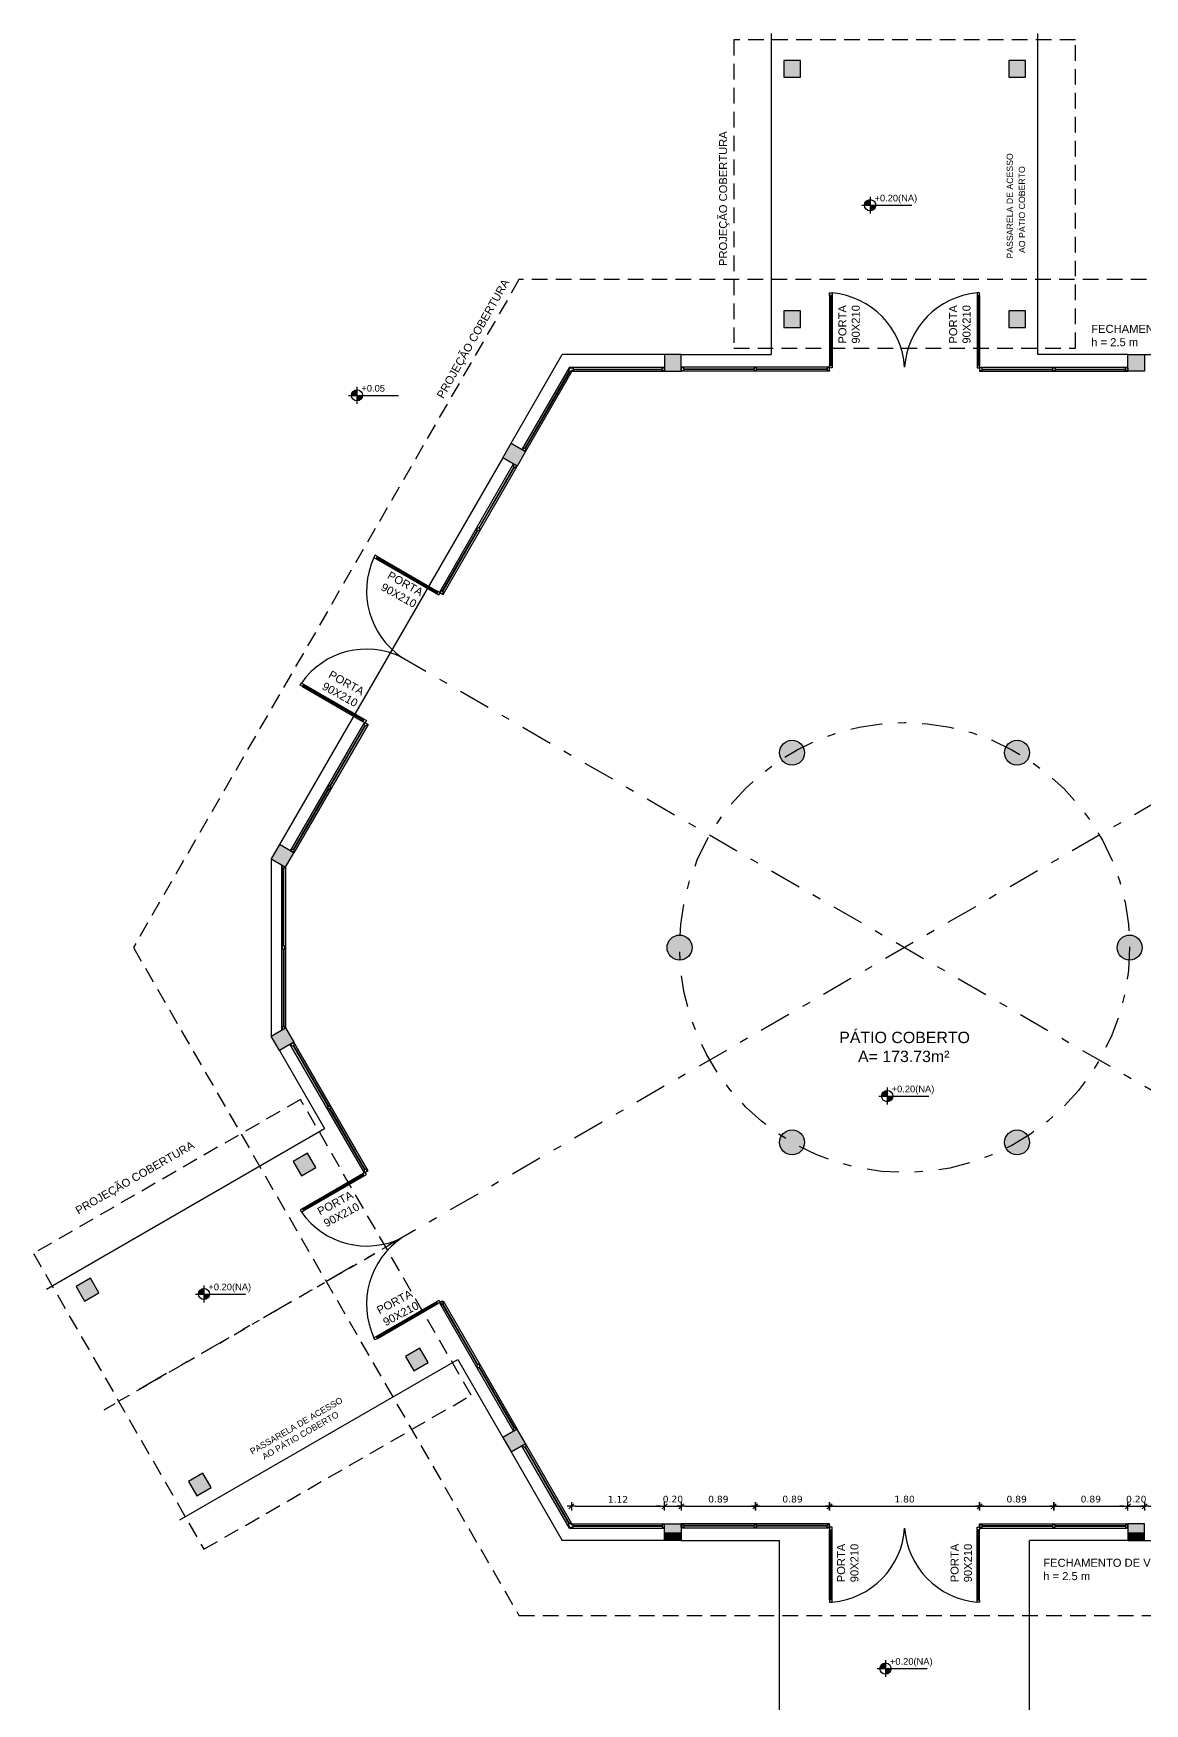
# Model space of a CAD drawing. Extents: x 299 to 462, y 54 to 131.
# Drawn here: x 329.78 to 343.11, y 70.59 to 90.63 of the extents above; entities that cross this region are included whole.
import ezdxf

# ---------------------------------------------------------------- set-up
doc = ezdxf.new("R2010")
doc.units = 0
doc.header["$LTSCALE"] = 0.005
doc.header["$PDMODE"] = 3
for name, pattern in [('DASHDOT', [25.4, 12.7, -6.35, 0, -6.35]), ('DASHDOTX2', [2, 1, -0.5, 0, -0.5]), ('HIDDEN', [9.525, 6.35, -3.175]), ('TRACEJADO_G', [0.375, 0.25, -0.125])]:
    doc.linetypes.add(name, pattern=pattern)
doc.layers.get('0').update_dxf_attribs({"linetype": 'CONTINUOUS'})
doc.layers.get('Defpoints').update_dxf_attribs({"linetype": 'CONTINUOUS'})
for name, color, linetype in [('A-CHAMADAS', 1, 'CONTINUOUS'), ('A-COTAS', 1, 'CONTINUOUS'), ('A-HACHURAPARED', 254, 'CONTINUOUS'), ('A-JANEL', 3, 'CONTINUOUS'), ('A-PARED', 5, 'CONTINUOUS'), ('A-PILAR_EIXO', 5, 'DASHDOT'), ('A-PISOS-CTEL', 2, 'TRACEJADO_G'), ('A-PISOS-NIVEL', 1, 'CONTINUOUS'), ('A-PROJCOBERTURA', 7, 'HIDDEN'), ('AR-TXT', 1, 'CONTINUOUS'), ('ARQ-CTA-1_050', 1, 'CONTINUOUS'), ('ARQ-CTA-1_075', 1, 'CONTINUOUS'), ('ARQ-ESQ-CORTE', 3, 'CONTINUOUS'), ('ARQ-ESQ-VISTA1', 2, 'CONTINUOUS'), ('ARQ-SMB-1_050', 1, 'CONTINUOUS'), ('ARQ-TXT-1_050', 2, 'CONTINUOUS'), ('ARQ-TXT-1_075', 2, 'CONTINUOUS')]:
    doc.layers.add(name, color=color, linetype=linetype)
doc.styles.add('ESC-50-A20', font='arial.ttf', dxfattribs={"height": 0.1})
doc.styles.add('FNDE Texto Cota 0050', font='verdana.ttf', dxfattribs={"height": 0.08})
doc.dimstyles.new('FNDE 1-0050', dxfattribs={"dimscale": 5, "dimtxt": 0.08, "dimasz": 0.01, "dimexe": 0.15, "dimexo": 0.15, "dimgap": 0.01, "dimtad": 1, "dimzin": 1, "dimdsep": 46, "dimtxsty": 'FNDE Texto Cota 0050', "dimblk": 'tic', "dimcen": 0.015, "dimdle": 0.15, "dimse1": 1, "dimse2": 1, "dimclrd": 251, "dimclre": 251, "dimclrt": 256, "dimaunit": 1, "dimadec": 3, "dimazin": 0, "dimtfac": 1, "dimtix": 1, "dimtmove": 2, "dimatfit": 3, "dimfxl": 0.15, "dimtvp": 1, "dimtolj": 1, "dimtzin": 0, "dimarcsym": 0})

# ---------------------------------------------------------------- blocks, each defined once
blk = doc.blocks.new('tic')
at = {"color": 251}
for p, q in [((-1, 0), (1, 0)), ((0, -1), (0, 1))]:
    blk.add_line(p, q, dxfattribs=at)
blk.add_line((-0.6, -0.6), (0.6, 0.6))
blk = doc.blocks.new('*D14')
at = {"layer": 'ARQ-CTA-1_050', "color": 251, "lineweight": -2, "transparency": 16777216}
blk.add_line((336.282, 72.954), (337.3, 72.954), dxfattribs=at)
at = {"layer": 'Defpoints', "color": 0, "transparency": 16777216}
for p in [(337.35, 72.954), (336.232, 72.814), (337.35, 72.814)]:
    blk.add_point(p, dxfattribs=at)
at = {"layer": 'ARQ-CTA-1_050', "color": 251, "lineweight": -2, "transparency": 16777216, "xscale": 0.05, "yscale": 0.05, "zscale": 0.05, "rotation": 180}
blk.add_blockref('tic', (336.232, 72.954), dxfattribs=at)
at = {"layer": 'ARQ-CTA-1_050', "color": 251, "lineweight": -2, "transparency": 16777216, "xscale": 0.05, "yscale": 0.05, "zscale": 0.05}
blk.add_blockref('tic', (337.35, 72.954), dxfattribs=at)
at = {"layer": 'ARQ-CTA-1_050', "transparency": 16777216, "insert": (336.791, 73.036), "char_height": 0.08, "attachment_point": 5, "style": 'FNDE Texto Cota 0050'}
blk.add_mtext('\\A1;1.12', dxfattribs=at)
blk = doc.blocks.new('*D15')
at = {"layer": 'ARQ-CTA-1_050', "color": 251, "lineweight": -2, "transparency": 16777216}
for p, q in [((337.3, 72.954), (337.25, 72.954)), ((337.35, 72.954), (337.55, 72.954)), ((337.6, 72.954), (337.65, 72.954))]:
    blk.add_line(p, q, dxfattribs=at)
at = {"layer": 'Defpoints', "color": 0, "transparency": 16777216}
for p in [(337.55, 72.954), (337.35, 72.814), (337.55, 72.814)]:
    blk.add_point(p, dxfattribs=at)
at = {"layer": 'ARQ-CTA-1_050', "color": 251, "lineweight": -2, "transparency": 16777216, "xscale": 0.05, "yscale": 0.05, "zscale": 0.05}
blk.add_blockref('tic', (337.35, 72.954), dxfattribs=at)
at = {"layer": 'ARQ-CTA-1_050', "color": 251, "lineweight": -2, "transparency": 16777216, "xscale": 0.05, "yscale": 0.05, "zscale": 0.05, "rotation": 180}
blk.add_blockref('tic', (337.55, 72.954), dxfattribs=at)
at = {"layer": 'ARQ-CTA-1_050', "transparency": 16777216, "insert": (337.45, 73.038), "char_height": 0.08, "attachment_point": 5, "style": 'FNDE Texto Cota 0050'}
blk.add_mtext('\\A1;0.20', dxfattribs=at)
blk = doc.blocks.new('*D16')
at = {"layer": 'ARQ-CTA-1_050', "color": 251, "lineweight": -2, "transparency": 16777216}
blk.add_line((337.6, 72.954), (338.39, 72.954), dxfattribs=at)
at = {"layer": 'Defpoints', "color": 0, "transparency": 16777216}
for p in [(338.44, 72.954), (337.55, 72.814), (338.44, 72.814)]:
    blk.add_point(p, dxfattribs=at)
at = {"layer": 'ARQ-CTA-1_050', "color": 251, "lineweight": -2, "transparency": 16777216, "xscale": 0.05, "yscale": 0.05, "zscale": 0.05, "rotation": 180}
blk.add_blockref('tic', (337.55, 72.954), dxfattribs=at)
at = {"layer": 'ARQ-CTA-1_050', "color": 251, "lineweight": -2, "transparency": 16777216, "xscale": 0.05, "yscale": 0.05, "zscale": 0.05}
blk.add_blockref('tic', (338.44, 72.954), dxfattribs=at)
at = {"layer": 'ARQ-CTA-1_050', "transparency": 16777216, "insert": (337.995, 73.038), "char_height": 0.08, "attachment_point": 5, "style": 'FNDE Texto Cota 0050'}
blk.add_mtext('\\A1;0.89', dxfattribs=at)
blk = doc.blocks.new('*D17')
at = {"layer": 'ARQ-CTA-1_050', "color": 251, "lineweight": -2, "transparency": 16777216}
blk.add_line((338.49, 72.954), (339.28, 72.954), dxfattribs=at)
at = {"layer": 'Defpoints', "color": 0, "transparency": 16777216}
for p in [(339.33, 72.954), (338.44, 72.814), (339.33, 72.814)]:
    blk.add_point(p, dxfattribs=at)
at = {"layer": 'ARQ-CTA-1_050', "color": 251, "lineweight": -2, "transparency": 16777216, "xscale": 0.05, "yscale": 0.05, "zscale": 0.05, "rotation": 180}
blk.add_blockref('tic', (338.44, 72.954), dxfattribs=at)
at = {"layer": 'ARQ-CTA-1_050', "color": 251, "lineweight": -2, "transparency": 16777216, "xscale": 0.05, "yscale": 0.05, "zscale": 0.05}
blk.add_blockref('tic', (339.33, 72.954), dxfattribs=at)
at = {"layer": 'ARQ-CTA-1_050', "transparency": 16777216, "insert": (338.885, 73.038), "char_height": 0.08, "attachment_point": 5, "style": 'FNDE Texto Cota 0050'}
blk.add_mtext('\\A1;0.89', dxfattribs=at)
blk = doc.blocks.new('*D18')
at = {"layer": 'ARQ-CTA-1_050', "color": 251, "lineweight": -2, "transparency": 16777216}
blk.add_line((339.38, 72.954), (341.08, 72.954), dxfattribs=at)
at = {"layer": 'Defpoints', "color": 0, "transparency": 16777216}
for p in [(341.13, 72.954), (339.33, 72.814), (341.13, 72.819)]:
    blk.add_point(p, dxfattribs=at)
at = {"layer": 'ARQ-CTA-1_050', "color": 251, "lineweight": -2, "transparency": 16777216, "xscale": 0.05, "yscale": 0.05, "zscale": 0.05, "rotation": 180}
blk.add_blockref('tic', (339.33, 72.954), dxfattribs=at)
at = {"layer": 'ARQ-CTA-1_050', "color": 251, "lineweight": -2, "transparency": 16777216, "xscale": 0.05, "yscale": 0.05, "zscale": 0.05}
blk.add_blockref('tic', (341.13, 72.954), dxfattribs=at)
at = {"layer": 'ARQ-CTA-1_050', "transparency": 16777216, "insert": (340.23, 73.038), "char_height": 0.08, "attachment_point": 5, "style": 'FNDE Texto Cota 0050'}
blk.add_mtext('\\A1;1.80', dxfattribs=at)
blk = doc.blocks.new('*D19')
at = {"layer": 'ARQ-CTA-1_050', "color": 251, "lineweight": -2, "transparency": 16777216}
blk.add_line((341.18, 72.954), (341.97, 72.954), dxfattribs=at)
at = {"layer": 'Defpoints', "color": 0, "transparency": 16777216}
for p in [(342.02, 72.954), (341.13, 72.814), (342.02, 72.814)]:
    blk.add_point(p, dxfattribs=at)
at = {"layer": 'ARQ-CTA-1_050', "color": 251, "lineweight": -2, "transparency": 16777216, "xscale": 0.05, "yscale": 0.05, "zscale": 0.05, "rotation": 180}
blk.add_blockref('tic', (341.13, 72.954), dxfattribs=at)
at = {"layer": 'ARQ-CTA-1_050', "color": 251, "lineweight": -2, "transparency": 16777216, "xscale": 0.05, "yscale": 0.05, "zscale": 0.05}
blk.add_blockref('tic', (342.02, 72.954), dxfattribs=at)
at = {"layer": 'ARQ-CTA-1_050', "transparency": 16777216, "insert": (341.575, 73.038), "char_height": 0.08, "attachment_point": 5, "style": 'FNDE Texto Cota 0050'}
blk.add_mtext('\\A1;0.89', dxfattribs=at)
blk = doc.blocks.new('*D20')
at = {"layer": 'ARQ-CTA-1_050', "color": 251, "lineweight": -2, "transparency": 16777216}
blk.add_line((342.07, 72.954), (342.86, 72.954), dxfattribs=at)
at = {"layer": 'Defpoints', "color": 0, "transparency": 16777216}
for p in [(342.91, 72.954), (342.02, 72.814), (342.91, 72.824)]:
    blk.add_point(p, dxfattribs=at)
at = {"layer": 'ARQ-CTA-1_050', "color": 251, "lineweight": -2, "transparency": 16777216, "xscale": 0.05, "yscale": 0.05, "zscale": 0.05, "rotation": 180}
blk.add_blockref('tic', (342.02, 72.954), dxfattribs=at)
at = {"layer": 'ARQ-CTA-1_050', "color": 251, "lineweight": -2, "transparency": 16777216, "xscale": 0.05, "yscale": 0.05, "zscale": 0.05}
blk.add_blockref('tic', (342.91, 72.954), dxfattribs=at)
at = {"layer": 'ARQ-CTA-1_050', "transparency": 16777216, "insert": (342.465, 73.038), "char_height": 0.08, "attachment_point": 5, "style": 'FNDE Texto Cota 0050'}
blk.add_mtext('\\A1;0.89', dxfattribs=at)
blk = doc.blocks.new('*D21')
at = {"layer": 'ARQ-CTA-1_050', "color": 251, "lineweight": -2, "transparency": 16777216}
for p, q in [((342.86, 72.954), (342.81, 72.954)), ((342.91, 72.954), (343.11, 72.954)), ((343.16, 72.954), (343.21, 72.954))]:
    blk.add_line(p, q, dxfattribs=at)
at = {"layer": 'Defpoints', "color": 0, "transparency": 16777216}
for p in [(343.11, 72.954), (342.91, 72.824), (343.11, 72.824)]:
    blk.add_point(p, dxfattribs=at)
at = {"layer": 'ARQ-CTA-1_050', "color": 251, "lineweight": -2, "transparency": 16777216, "xscale": 0.05, "yscale": 0.05, "zscale": 0.05}
blk.add_blockref('tic', (342.91, 72.954), dxfattribs=at)
at = {"layer": 'ARQ-CTA-1_050', "color": 251, "lineweight": -2, "transparency": 16777216, "xscale": 0.05, "yscale": 0.05, "zscale": 0.05, "rotation": 180}
blk.add_blockref('tic', (343.11, 72.954), dxfattribs=at)
at = {"layer": 'ARQ-CTA-1_050', "transparency": 16777216, "insert": (343.01, 73.038), "char_height": 0.08, "attachment_point": 5, "style": 'FNDE Texto Cota 0050'}
blk.add_mtext('\\A1;0.20', dxfattribs=at)
blk = doc.blocks.new('*D22')
at = {"layer": 'ARQ-CTA-1_050', "color": 251, "lineweight": -2, "transparency": 16777216}
blk.add_line((343.16, 72.954), (344.178, 72.954), dxfattribs=at)
at = {"layer": 'Defpoints', "color": 0, "transparency": 16777216}
for p in [(344.228, 72.954), (343.11, 72.824), (344.228, 72.814)]:
    blk.add_point(p, dxfattribs=at)
at = {"layer": 'ARQ-CTA-1_050', "color": 251, "lineweight": -2, "transparency": 16777216, "xscale": 0.05, "yscale": 0.05, "zscale": 0.05, "rotation": 180}
blk.add_blockref('tic', (343.11, 72.954), dxfattribs=at)
at = {"layer": 'ARQ-CTA-1_050', "color": 251, "lineweight": -2, "transparency": 16777216, "xscale": 0.05, "yscale": 0.05, "zscale": 0.05}
blk.add_blockref('tic', (344.228, 72.954), dxfattribs=at)
at = {"layer": 'ARQ-CTA-1_050', "transparency": 16777216, "insert": (343.669, 73.036), "char_height": 0.08, "attachment_point": 5, "style": 'FNDE Texto Cota 0050'}
blk.add_mtext('\\A1;1.12', dxfattribs=at)
blk = doc.blocks.new('FNDE-Nível Planta-1_050')
at = {"linetype": 'Continuous', "ltscale": 0.5}
h = blk.add_hatch(color=251, dxfattribs=at)
h.paths.add_polyline_path([(135.698, 5.827), (135.698, 5.894, 0.414214), (135.631, 5.827)])
h.paths.add_polyline_path([(135.698, 5.827), (135.698, 5.76, 0.414214), (135.766, 5.827)])
at = {"color": 251}
for p, q in [((135.598, 5.827), (135.766, 5.827)), ((135.698, 5.928), (135.698, 5.726)), ((135.766, 5.827), (136.198, 5.827))]:
    blk.add_line(p, q, dxfattribs=at)
blk.add_circle((135.698, 5.827), 0.0672, dxfattribs=at)

msp = doc.modelspace()

# ---------------------------------------------------------------- hatches: boundary and pattern name
at = {"layer": 'A-COTAS'}
h = msp.add_hatch(color=256, dxfattribs=at)
h.set_gradient(color1=(173, 173, 173), color2=(173, 173, 173))
h.paths.add_polyline_path([(338.78, 90.101), (338.98, 90.101), (338.98, 90.301), (338.78, 90.301)])
h.paths.add_polyline_path([(341.48, 90.101), (341.68, 90.101), (341.68, 90.301), (341.48, 90.301)])
h.paths.add_polyline_path([(341.48, 87.097), (341.68, 87.097), (341.68, 87.297), (341.48, 87.297)])
h.paths.add_polyline_path([(338.78, 87.097), (338.98, 87.097), (338.98, 87.297), (338.78, 87.297)])
h = msp.add_hatch(color=256, dxfattribs=at)
h.set_gradient(color1=(173, 173, 173), color2=(173, 173, 173))
h.paths.add_polyline_path([(347.695, 78.557), (347.58, 78.557), (347.559, 78.52), (347.695, 78.441)])
h.paths.add_polyline_path([(347.811, 78.557), (347.695, 78.557), (347.695, 78.441), (347.732, 78.42)])
h.paths.add_polyline_path([(347.695, 78.672), (347.695, 78.557), (347.811, 78.557), (347.832, 78.593)])
h.paths.add_polyline_path([(347.695, 78.672), (347.659, 78.693), (347.58, 78.557), (347.695, 78.557)])
h.paths.add_polyline_path([(347.811, 80.757), (347.695, 80.757), (347.695, 80.641), (347.832, 80.72)])
h.paths.add_polyline_path([(347.732, 80.893), (347.695, 80.872), (347.695, 80.757), (347.811, 80.757)])
h.paths.add_polyline_path([(347.695, 80.872), (347.559, 80.793), (347.58, 80.757), (347.695, 80.757)])
h.paths.add_polyline_path([(347.695, 80.757), (347.58, 80.757), (347.659, 80.62), (347.695, 80.641)])
h.paths.add_polyline_path([(345.052, 85.535), (345.031, 85.572), (344.915, 85.572), (344.915, 85.456)])
h.paths.add_polyline_path([(344.952, 85.708), (344.915, 85.687), (344.915, 85.572), (345.031, 85.572)])
h.paths.add_polyline_path([(344.915, 85.687), (344.779, 85.608), (344.8, 85.572), (344.915, 85.572)])
h.paths.add_polyline_path([(344.915, 85.572), (344.8, 85.572), (344.879, 85.435), (344.915, 85.456)])
h.paths.add_polyline_path([(343.11, 86.672), (343.01, 86.672), (343.01, 86.572), (343.11, 86.572)])
h.paths.add_polyline_path([(343.01, 86.672), (342.91, 86.672), (342.91, 86.572), (343.01, 86.572)])
h.paths.add_polyline_path([(343.01, 86.772), (342.91, 86.772), (342.91, 86.672), (343.01, 86.672)])
h.paths.add_polyline_path([(343.11, 86.772), (343.01, 86.772), (343.01, 86.672), (343.11, 86.672)])
h.paths.add_polyline_path([(337.55, 86.672), (337.45, 86.672), (337.45, 86.572), (337.55, 86.572)])
h.paths.add_polyline_path([(337.55, 86.772), (337.45, 86.772), (337.45, 86.672), (337.55, 86.672)])
h.paths.add_polyline_path([(337.45, 86.772), (337.35, 86.772), (337.35, 86.672), (337.45, 86.672)])
h.paths.add_polyline_path([(337.45, 86.672), (337.35, 86.672), (337.35, 86.572), (337.45, 86.572)])
h.paths.add_polyline_path([(335.661, 85.572), (335.545, 85.572), (335.545, 85.456), (335.582, 85.435)])
h.paths.add_polyline_path([(335.545, 85.687), (335.545, 85.572), (335.661, 85.572), (335.682, 85.608)])
h.paths.add_polyline_path([(335.545, 85.687), (335.509, 85.708), (335.43, 85.572), (335.545, 85.572)])
h.paths.add_polyline_path([(335.545, 85.572), (335.43, 85.572), (335.409, 85.535), (335.545, 85.456)])
h.paths.add_polyline_path([(332.881, 80.757), (332.765, 80.757), (332.765, 80.641), (332.802, 80.62)])
h.paths.add_polyline_path([(332.902, 80.793), (332.765, 80.872), (332.765, 80.757), (332.881, 80.757)])
h.paths.add_polyline_path([(332.765, 80.872), (332.729, 80.893), (332.65, 80.757), (332.765, 80.757)])
h.paths.add_polyline_path([(332.765, 80.757), (332.65, 80.757), (332.629, 80.72), (332.765, 80.641)])
h.paths.add_polyline_path([(332.881, 78.557), (332.765, 78.557), (332.765, 78.441), (332.902, 78.52)])
h.paths.add_polyline_path([(332.802, 78.693), (332.765, 78.672), (332.765, 78.557), (332.881, 78.557)])
h.paths.add_polyline_path([(332.765, 78.672), (332.629, 78.593), (332.65, 78.557), (332.765, 78.557)])
h.paths.add_polyline_path([(332.765, 78.557), (332.65, 78.557), (332.729, 78.42), (332.765, 78.441)])
h = msp.add_hatch(color=256, dxfattribs=at)
h.set_gradient(color1=(173, 173, 173), color2=(173, 173, 173))
h.paths.add_polyline_path([(337.68, 79.657, 0.4061), (337.534, 79.807, 0.013892), (337.53, 79.657, 0.013892), (337.534, 79.507, 0.4061)])
h.paths.add_polyline_path([(337.53, 79.657, -0.013892), (337.534, 79.807, 0.148317), (337.45, 79.784), (337.45, 79.53, 0.148317), (337.534, 79.507, -0.013892)])
h.paths.add_polyline_path([(337.45, 79.784, 0.257901), (337.38, 79.657, 0.257901), (337.45, 79.53)])
h.paths.add_polyline_path([(339.03, 81.995, 0.124593), (339.012, 82.066, 0.027789), (338.752, 81.917, 0.756351)])
h.paths.add_polyline_path([(338.73, 81.995, 0.138725), (338.752, 81.917, -0.027789), (339.012, 82.066, 0.778421)])
h.paths.add_polyline_path([(341.448, 82.066, 0.124593), (341.43, 81.995, 0.756351), (341.708, 81.917, 0.027789)])
h.paths.add_polyline_path([(341.448, 82.066, -0.027789), (341.708, 81.917, 0.138725), (341.73, 81.995, 0.778421)])
h.paths.add_polyline_path([(342.93, 79.657, 0.013892), (342.926, 79.807, 0.4061), (342.78, 79.657, 0.4061), (342.926, 79.507, 0.013892)])
h.paths.add_polyline_path([(343.01, 79.784), (343.01, 79.53, 0.257901), (343.08, 79.657, 0.257901)])
h.paths.add_polyline_path([(343.01, 79.784, 0.148317), (342.926, 79.807, -0.013892), (342.93, 79.657, -0.013892), (342.926, 79.507, 0.148317), (343.01, 79.53)])
h = msp.add_hatch(color=256, dxfattribs=at)
h.set_gradient(color1=(173, 173, 173), color2=(173, 173, 173))
h.paths.add_polyline_path([(338.752, 77.397, 0.027789), (339.012, 77.247, 0.124593), (339.03, 77.319, 0.756351)])
h.paths.add_polyline_path([(338.752, 77.397, 0.138725), (338.73, 77.319, 0.778421), (339.012, 77.247, -0.027789)])
h = msp.add_hatch(color=256, dxfattribs=at)
h.set_gradient(color1=(173, 173, 173), color2=(173, 173, 173))
h.paths.add_polyline_path([(341.708, 77.397, 0.756351), (341.43, 77.319, 0.124593), (341.448, 77.247, 0.027789)])
h.paths.add_polyline_path([(341.73, 77.319, 0.138725), (341.708, 77.397, -0.027789), (341.448, 77.247, 0.778421)])
h = msp.add_hatch(color=256, dxfattribs=at)
h.set_gradient(color1=(173, 173, 173), color2=(173, 173, 173))
h.paths.add_polyline_path([(332.992, 76.916), (333.165, 77.016), (333.065, 77.19), (332.892, 77.09)])
h.paths.add_polyline_path([(330.389, 75.416), (330.562, 75.516), (330.462, 75.69), (330.289, 75.59)])
h.paths.add_polyline_path([(331.737, 73.077), (331.911, 73.177), (331.811, 73.35), (331.637, 73.25)])
h.paths.add_polyline_path([(334.34, 74.577), (334.513, 74.677), (334.413, 74.85), (334.24, 74.75)])
h = msp.add_hatch(color=256, dxfattribs=at)
h.set_gradient(color1=(173, 173, 173), color2=(173, 173, 173))
h.paths.add_polyline_path([(335.582, 73.879), (335.495, 73.829), (335.595, 73.655), (335.682, 73.705)])
h.paths.add_polyline_path([(335.495, 73.829), (335.409, 73.779), (335.509, 73.605), (335.595, 73.655)])
h.paths.add_polyline_path([(337.55, 72.742), (337.35, 72.742), (337.35, 72.642), (337.55, 72.642)])
h = msp.add_hatch(color=256, dxfattribs=at)
h.set_gradient(color1=(173, 173, 173), color2=(173, 173, 173))
h.paths.add_polyline_path([(344.965, 73.829), (344.879, 73.879), (344.779, 73.705), (344.865, 73.655)])
h.paths.add_polyline_path([(345.052, 73.779), (344.965, 73.829), (344.865, 73.655), (344.952, 73.605)])
h.paths.add_polyline_path([(343.11, 72.742), (342.91, 72.742), (342.91, 72.642), (343.11, 72.642)])
h = msp.add_hatch(color=256, dxfattribs=at)
h.set_gradient(color1=(173, 173, 173), color2=(173, 173, 173))
h.paths.add_polyline_path([(337.55, 72.642), (337.35, 72.642), (337.35, 72.542), (337.55, 72.542)])
h = msp.add_hatch(color=256, dxfattribs=at)
h.set_gradient(color1=(173, 173, 173), color2=(173, 173, 173))
h.paths.add_polyline_path([(343.11, 72.642), (342.91, 72.642), (342.91, 72.542), (343.11, 72.542)])
at = {"layer": 'A-HACHURAPARED'}
h = msp.add_hatch(color=253, dxfattribs=at)
h.dxf.hatch_style = 1
h.paths.add_polyline_path([(338.752, 77.397, 0.138725), (338.73, 77.319, 0.778421), (339.012, 77.247, -0.027789)])
h.paths.add_polyline_path([(338.752, 77.397, 0.027789), (339.012, 77.247, 0.124593), (339.03, 77.319, 0.756351)])

# ---------------------------------------------------------------- linework, layer by layer
at = {"layer": 'A-CHAMADAS', "linetype": 'DASHDOTX2', "ltscale": 30}
msp.add_line((330.626, 74.112), (334.144, 76.143), dxfattribs=at)
at = {"layer": 'A-JANEL', "color": 71}
msp.add_arc((331.762, 78.315), 0.01, 180, 210, dxfattribs=at)
at = {"layer": 'A-PARED'}
for points in [[(338.78, 90.101), (338.98, 90.101), (338.98, 90.301), (338.78, 90.301)], [(341.48, 90.101), (341.68, 90.101), (341.68, 90.301), (341.48, 90.301)], [(338.78, 87.097), (338.98, 87.097), (338.98, 87.297), (338.78, 87.297)], [(341.48, 87.097), (341.68, 87.097), (341.68, 87.297), (341.48, 87.297)], [(337.35, 86.572), (337.55, 86.572), (337.55, 86.772), (337.35, 86.772)], [(343.11, 86.572), (342.91, 86.572), (342.91, 86.772), (343.11, 86.772)], [(335.682, 85.608), (335.582, 85.435), (335.409, 85.535), (335.509, 85.708)], [(332.802, 80.62), (332.902, 80.793), (332.729, 80.893), (332.629, 80.72)], [(332.802, 80.62), (332.902, 80.793), (332.729, 80.893), (332.629, 80.72)], [(332.802, 78.693), (332.902, 78.52), (332.729, 78.42), (332.629, 78.593)], [(332.802, 78.693), (332.902, 78.52), (332.729, 78.42), (332.629, 78.593)], [(332.992, 76.916), (333.165, 77.016), (333.065, 77.19), (332.892, 77.09)], [(330.389, 75.416), (330.562, 75.516), (330.462, 75.69), (330.289, 75.59)], [(334.34, 74.577), (334.513, 74.677), (334.413, 74.85), (334.24, 74.75)], [(335.682, 73.705), (335.582, 73.879), (335.409, 73.779), (335.509, 73.605)], [(335.682, 73.705), (335.582, 73.879), (335.409, 73.779), (335.509, 73.605)], [(331.737, 73.077), (331.911, 73.177), (331.811, 73.35), (331.637, 73.25)], [(337.35, 72.742), (337.55, 72.742), (337.55, 72.542), (337.35, 72.542)], [(337.35, 72.742), (337.55, 72.742), (337.55, 72.542), (337.35, 72.542)], [(343.11, 72.742), (342.91, 72.742), (342.91, 72.542), (343.11, 72.542)], [(343.11, 72.742), (342.91, 72.742), (342.91, 72.542), (343.11, 72.542)]]:
    msp.add_lwpolyline(points, close=True, dxfattribs=at)
for centre in [(338.88, 81.995), (338.88, 81.995), (341.58, 81.995), (341.58, 81.995), (337.53, 79.657), (337.53, 79.657), (342.93, 79.657), (342.93, 79.657), (338.88, 77.319), (338.88, 77.319), (341.58, 77.319), (341.58, 77.319)]:
    msp.add_circle(centre, 0.15, dxfattribs=at)
at = {"layer": 'A-PILAR_EIXO', "color": 1, "ltscale": 6}
for p, q in [((346.305, 83.164), (330.626, 74.112)), ((334.155, 83.164), (350.107, 73.954))]:
    msp.add_line(p, q, dxfattribs=at)
msp.add_circle((340.23, 79.657), 2.7, dxfattribs=at)
at = {"layer": 'A-PISOS-CTEL', "color": 1, "linetype": 'TRACEJADO_G', "ltscale": 150}
for points in [[(338.18, 86.849), (342.28, 86.849), (342.28, 90.549), (338.18, 90.549)], [(344.858, 87.672), (335.603, 87.672), (330.976, 79.657), (335.603, 71.642), (344.858, 71.642), (349.485, 79.657)]]:
    msp.add_lwpolyline(points, close=True, dxfattribs=at)
msp.add_lwpolyline([(331.823, 72.437), (335.029, 74.285), (332.982, 77.834), (329.776, 75.987), (331.823, 72.437)], dxfattribs=at)
at = {"layer": 'A-PISOS-NIVEL', "color": 1}
for p, q in [((338.63, 90.626), (338.63, 86.772)), ((341.83, 86.772), (341.83, 90.626)), ((335.509, 85.708), (336.123, 86.772)), ((337.35, 86.772), (336.123, 86.772)), ((337.55, 86.772), (338.63, 86.772)), ((342.91, 86.772), (341.83, 86.772)), ((343.11, 86.772), (344.338, 86.772)), ((335.409, 85.535), (332.729, 80.893)), ((332.729, 78.42), (333.269, 77.485)), ((329.934, 75.56), (333.269, 77.485)), ((331.534, 72.789), (334.869, 74.714)), ((334.869, 74.714), (335.409, 73.779)), ((335.509, 73.605), (336.123, 72.542)), ((337.35, 72.542), (336.123, 72.542)), ((337.55, 72.542), (338.73, 72.542)), ((338.73, 69.703), (338.73, 72.542)), ((341.73, 69.703), (341.73, 72.542)), ((342.91, 72.542), (341.73, 72.542)), ((343.11, 72.542), (344.338, 72.542))]:
    msp.add_line(p, q, dxfattribs=at)
at = {"layer": 'A-PROJCOBERTURA', "ltscale": 7.5}
msp.add_arc((331.762, 78.315), 0.01, 180, 210, dxfattribs=at)
at = {"layer": 'ARQ-CTA-1_075', "ltscale": 0.1}
for p, q in [((339.33, 87.482), (339.33, 86.642)), ((339.36, 87.482), (339.36, 86.642)), ((341.1, 87.482), (341.1, 86.642)), ((341.13, 87.482), (341.13, 86.642)), ((336.209, 86.622), (335.639, 85.633)), ((336.209, 86.622), (337.35, 86.622)), ((339.33, 86.622), (337.55, 86.622)), ((339.33, 86.612), (339.33, 86.622)), ((339.33, 86.582), (339.33, 86.572)), ((341.13, 86.622), (342.91, 86.622)), ((341.13, 86.612), (341.13, 86.622)), ((341.13, 86.582), (341.13, 86.572)), ((336.238, 86.572), (335.682, 85.608)), ((336.238, 86.572), (337.35, 86.572)), ((339.33, 86.572), (337.55, 86.572)), ((341.13, 86.572), (342.91, 86.572)), ((334.649, 83.919), (335.539, 85.46)), ((334.692, 83.894), (335.582, 85.435)), ((333.889, 84.323), (334.616, 83.903)), ((333.904, 84.349), (334.631, 83.929)), ((334.657, 83.914), (334.649, 83.919)), ((334.683, 83.899), (334.692, 83.894)), ((333.004, 82.79), (333.731, 82.37)), ((333.019, 82.816), (333.746, 82.396)), ((333.749, 82.36), (332.859, 80.818)), ((333.792, 82.335), (332.902, 80.793)), ((333.757, 82.355), (333.749, 82.36)), ((333.783, 82.34), (333.792, 82.335)), ((332.752, 80.649), (332.752, 78.665)), ((333.749, 76.954), (332.859, 78.495)), ((333.792, 76.979), (332.902, 78.52)), ((333.757, 76.959), (333.749, 76.954)), ((333.783, 76.974), (333.792, 76.979)), ((333.004, 76.524), (333.731, 76.944)), ((333.019, 76.498), (333.746, 76.918)), ((333.889, 74.991), (334.616, 75.411)), ((333.904, 74.965), (334.631, 75.385)), ((334.657, 75.4), (334.649, 75.395)), ((334.649, 75.395), (335.539, 73.854)), ((334.683, 75.415), (334.692, 75.42)), ((334.692, 75.42), (335.582, 73.879)), ((336.209, 72.692), (335.639, 73.68)), ((336.238, 72.742), (335.682, 73.705)), ((336.209, 72.692), (337.35, 72.692)), ((336.238, 72.742), (337.35, 72.742)), ((339.33, 72.742), (337.55, 72.742)), ((339.33, 72.692), (337.55, 72.692)), ((339.33, 72.732), (339.33, 72.742)), ((339.33, 72.702), (339.33, 72.692)), ((339.33, 71.832), (339.33, 72.672)), ((339.36, 71.832), (339.36, 72.672)), ((341.1, 71.832), (341.1, 72.672)), ((341.13, 72.742), (342.91, 72.742)), ((341.13, 72.732), (341.13, 72.742)), ((341.13, 72.702), (341.13, 72.692)), ((341.13, 72.692), (342.91, 72.692)), ((341.13, 71.832), (341.13, 72.672))]:
    msp.add_line(p, q, dxfattribs=at)
for centre, start, end in [((339.275, 86.558), 3.825, 84.8845), ((341.186, 86.558), 95.1155, 176.175), ((334.732, 83.935), 155.1155, 236.175), ((333.776, 82.28), 63.825, 144.8845), ((333.776, 77.034), 215.1155, 296.175), ((334.732, 75.379), 123.825, 204.8845), ((339.275, 72.756), 275.1155, 356.175), ((341.186, 72.756), 183.825, 264.8845)]:
    msp.add_arc(centre, 0.958, start, end, dxfattribs=at)
at = {"layer": 'ARQ-ESQ-CORTE', "ltscale": 0.1}
for p, q in [((336.215, 86.612), (336.196, 86.579)), ((336.222, 86.564), (336.196, 86.579)), ((336.215, 86.612), (336.252, 86.612)), ((336.222, 86.564), (336.232, 86.582)), ((336.252, 86.582), (336.232, 86.582)), ((336.252, 86.612), (336.252, 86.582)), ((332.629, 80.72), (332.629, 78.593)), ((332.802, 80.62), (332.802, 78.693)), ((336.222, 72.749), (336.196, 72.734)), ((336.222, 72.749), (336.232, 72.732)), ((336.215, 72.702), (336.196, 72.734)), ((336.215, 72.702), (336.252, 72.702)), ((336.252, 72.732), (336.232, 72.732)), ((336.252, 72.702), (336.252, 72.732))]:
    msp.add_line(p, q, dxfattribs=at)
for points in [[(339.36, 87.482), (339.33, 87.482), (339.33, 87.512), (339.36, 87.512)], [(341.1, 87.482), (341.13, 87.482), (341.13, 87.512), (341.1, 87.512)], [(337.35, 86.612), (337.35, 86.582), (337.32, 86.582), (337.32, 86.612)], [(337.55, 86.612), (337.55, 86.582), (337.58, 86.582), (337.58, 86.612)], [(338.425, 86.612), (338.425, 86.582), (338.455, 86.582), (338.455, 86.612)], [(339.3, 86.612), (339.3, 86.582), (339.33, 86.582), (339.33, 86.612)], [(339.36, 86.612), (339.33, 86.612), (339.33, 86.642), (339.36, 86.642)], [(341.1, 86.612), (341.13, 86.612), (341.13, 86.642), (341.1, 86.642)], [(341.13, 86.612), (341.13, 86.582), (341.16, 86.582), (341.16, 86.612)], [(342.035, 86.612), (342.035, 86.582), (342.005, 86.582), (342.005, 86.612)], [(342.91, 86.612), (342.91, 86.582), (342.88, 86.582), (342.88, 86.612)], [(335.647, 85.628), (335.673, 85.613), (335.688, 85.639), (335.662, 85.654)], [(335.547, 85.455), (335.573, 85.44), (335.558, 85.414), (335.532, 85.429)], [(335.11, 84.697), (335.136, 84.682), (335.121, 84.656), (335.095, 84.671)], [(333.889, 84.323), (333.904, 84.349), (333.878, 84.364), (333.863, 84.338)], [(334.642, 83.888), (334.657, 83.914), (334.631, 83.929), (334.616, 83.903)], [(334.672, 83.94), (334.698, 83.925), (334.683, 83.899), (334.657, 83.914)], [(333.019, 82.816), (333.004, 82.79), (332.978, 82.805), (332.993, 82.831)], [(333.772, 82.381), (333.757, 82.355), (333.731, 82.37), (333.746, 82.396)], [(333.757, 82.355), (333.783, 82.34), (333.768, 82.314), (333.742, 82.329)], [(333.305, 81.571), (333.331, 81.556), (333.346, 81.582), (333.32, 81.597)], [(332.867, 80.813), (332.893, 80.798), (332.908, 80.824), (332.882, 80.839)], [(332.762, 80.643), (332.792, 80.626), (332.792, 80.608), (332.762, 80.608)], [(332.762, 79.642), (332.792, 79.642), (332.792, 79.672), (332.762, 79.672)], [(332.762, 78.67), (332.792, 78.688), (332.792, 78.705), (332.762, 78.705)], [(332.867, 78.5), (332.893, 78.515), (332.908, 78.49), (332.882, 78.475)], [(333.305, 77.743), (333.331, 77.758), (333.346, 77.732), (333.32, 77.717)], [(333.772, 76.933), (333.757, 76.959), (333.731, 76.944), (333.746, 76.918)], [(333.757, 76.959), (333.783, 76.974), (333.768, 77), (333.742, 76.985)], [(333.019, 76.498), (333.004, 76.524), (332.978, 76.509), (332.993, 76.483)], [(334.642, 75.426), (334.657, 75.4), (334.631, 75.385), (334.616, 75.411)], [(334.672, 75.374), (334.698, 75.389), (334.683, 75.415), (334.657, 75.4)], [(333.889, 74.991), (333.904, 74.965), (333.878, 74.95), (333.863, 74.976)], [(335.11, 74.616), (335.136, 74.631), (335.121, 74.657), (335.095, 74.642)], [(335.547, 73.859), (335.573, 73.874), (335.558, 73.9), (335.532, 73.885)], [(335.647, 73.685), (335.673, 73.7), (335.688, 73.674), (335.662, 73.659)], [(337.35, 72.702), (337.35, 72.732), (337.32, 72.732), (337.32, 72.702)], [(337.55, 72.702), (337.55, 72.732), (337.58, 72.732), (337.58, 72.702)], [(338.425, 72.702), (338.425, 72.732), (338.455, 72.732), (338.455, 72.702)], [(339.3, 72.702), (339.3, 72.732), (339.33, 72.732), (339.33, 72.702)], [(339.36, 72.702), (339.33, 72.702), (339.33, 72.672), (339.36, 72.672)], [(341.1, 72.702), (341.13, 72.702), (341.13, 72.672), (341.1, 72.672)], [(341.13, 72.702), (341.13, 72.732), (341.16, 72.732), (341.16, 72.702)], [(342.035, 72.702), (342.035, 72.732), (342.005, 72.732), (342.005, 72.702)], [(342.91, 72.702), (342.91, 72.732), (342.88, 72.732), (342.88, 72.702)], [(339.36, 71.832), (339.33, 71.832), (339.33, 71.802), (339.36, 71.802)], [(341.1, 71.832), (341.13, 71.832), (341.13, 71.802), (341.1, 71.802)]]:
    msp.add_lwpolyline(points, close=True, dxfattribs=at)
at = {"layer": 'ARQ-ESQ-VISTA1', "color": 2}
for p, q in [((339.342, 86.642), (339.342, 87.482)), ((339.349, 86.642), (339.349, 87.482)), ((341.112, 86.642), (341.112, 87.482)), ((341.118, 86.642), (341.118, 87.482)), ((336.252, 86.599), (337.32, 86.599)), ((336.252, 86.593), (337.32, 86.593)), ((338.425, 86.599), (337.58, 86.599)), ((338.425, 86.593), (337.58, 86.593)), ((339.3, 86.599), (338.455, 86.599)), ((339.3, 86.593), (338.455, 86.593)), ((341.16, 86.599), (342.005, 86.599)), ((341.16, 86.593), (342.005, 86.593)), ((342.035, 86.599), (342.88, 86.599)), ((342.035, 86.593), (342.88, 86.593)), ((336.207, 86.573), (335.673, 85.648)), ((336.212, 86.57), (335.678, 85.645)), ((335.12, 84.691), (335.543, 85.423)), ((335.126, 84.688), (335.548, 85.42)), ((334.683, 83.933), (335.105, 84.665)), ((334.688, 83.93), (335.111, 84.662)), ((334.622, 83.913), (333.895, 84.333)), ((334.625, 83.918), (333.898, 84.338)), ((333.737, 82.38), (333.01, 82.8)), ((333.74, 82.386), (333.013, 82.806)), ((333.753, 82.323), (333.33, 81.591)), ((333.758, 82.319), (333.336, 81.588)), ((333.315, 81.565), (332.893, 80.833)), ((333.321, 81.562), (332.898, 80.83)), ((332.774, 79.672), (332.774, 80.608)), ((332.78, 79.672), (332.78, 80.608)), ((332.774, 79.642), (332.774, 78.705)), ((332.78, 79.642), (332.78, 78.705)), ((333.315, 77.749), (332.893, 78.481)), ((333.321, 77.752), (332.898, 78.484)), ((333.753, 76.991), (333.33, 77.723)), ((333.758, 76.994), (333.336, 77.726)), ((333.737, 76.933), (333.01, 76.513)), ((333.74, 76.928), (333.013, 76.508)), ((334.622, 75.401), (333.895, 74.981)), ((334.625, 75.396), (333.898, 74.976)), ((334.683, 75.38), (335.105, 74.648)), ((334.688, 75.383), (335.111, 74.652)), ((335.12, 74.623), (335.543, 73.891)), ((335.126, 74.626), (335.548, 73.894)), ((336.207, 72.74), (335.673, 73.666)), ((336.212, 72.744), (335.678, 73.669)), ((336.252, 72.721), (337.32, 72.721)), ((336.252, 72.714), (337.32, 72.714)), ((338.425, 72.721), (337.58, 72.721)), ((338.425, 72.714), (337.58, 72.714)), ((339.3, 72.721), (338.455, 72.721)), ((339.3, 72.714), (338.455, 72.714)), ((339.342, 72.672), (339.342, 71.832)), ((339.349, 72.672), (339.349, 71.832)), ((341.112, 72.672), (341.112, 71.832)), ((341.118, 72.672), (341.118, 71.832)), ((341.16, 72.721), (342.005, 72.721)), ((341.16, 72.714), (342.005, 72.714)), ((342.035, 72.721), (342.88, 72.721)), ((342.035, 72.714), (342.88, 72.714))]:
    msp.add_line(p, q, dxfattribs=at)

# ---------------------------------------------------------------- block references
at = {"layer": 'ARQ-SMB-1_050'}
for p in [(204.118, 82.738), (197.961, 80.456), (204.324, 72.048), (196.125, 69.673), (204.303, 65.179)]:
    msp.add_blockref('FNDE-Nível Planta-1_050', p, dxfattribs=at)

# ---------------------------------------------------------------- texts
at = {"layer": 'AR-TXT', "style": 'ESC-50-A20'}
for s, rotation, p in [('PASSARELA DE ACESSO', 90.0943, (341.532, 87.925, -1.89)), ('AO PÁTIO COBERTO', 90.0943, (341.677, 87.991, -1.89)), ('PASSARELA DE ACESSO', 30.0892, (332.402, 73.57, -1.89)), ('AO PÁTIO COBERTO', 30.0892, (332.548, 73.509, -1.89))]:
    msp.add_text(s, height=0.075, rotation=rotation, dxfattribs=at).set_placement(p)
at = {"layer": 'ARQ-SMB-1_050', "style": 'ESC-50-A20'}
for tag, p in [('+0.20(NA)', (339.869, 88.61)), ('+0.05', (333.712, 86.328)), ('+0.20(NA)', (340.075, 77.92)), ('+0.20(NA)', (331.876, 75.545)), ('+0.20(NA)', (340.054, 71.051))]:
    msp.add_attdef(tag, p, 'NA', height=0.08, dxfattribs=at)
at = {"layer": 'ARQ-TXT-1_050', "insert": (339.024, 78.647), "char_height": 0.13653, "attachment_point": 1, "style": 'ESC-50-A20'}
msp.add_mtext_dynamic_manual_height_columns('\\pi0.42217;PÁTIO COBERTO       \\P\\pi0.64765;A= 173.73m²', width=2.38952, gutter_width=1, heights=[0], dxfattribs=at)
at = {"layer": 'ARQ-TXT-1_075', "style": 'ESC-50-A20'}
for s, rotation, p in [('PROJEÇÃO COBERTURA', 90, (338.1, 87.835, -1.89)), ('PROJEÇÃO COBERTURA', 60.4696, (334.694, 86.236)), ('PROJEÇÃO COBERTURA ', 29.9196, (330.316, 76.452, -2.835))]:
    msp.add_text(s, height=0.096, rotation=rotation, dxfattribs=at).set_placement(p)
at = {"layer": 'ARQ-TXT-1_075', "char_height": 0.096, "width": 2.05858, "attachment_point": 1, "style": 'ESC-50-A20'}
for insert, rotation in [((339.436, 86.904), 90), ((340.765, 86.904), 90), ((334.06, 84.177), 331.0193), ((333.354, 82.987), 331.0193), ((333.171, 76.525), 28.052), ((333.883, 75.339), 28.052), ((339.42, 72.041), 90), ((340.782, 72.041), 90)]:
    msp.add_mtext('\\A1;PORTA \\P90X210', dxfattribs=dict(at, insert=insert, rotation=rotation))
for insert in [(342.47, 87.129), (341.894, 72.323)]:
    msp.add_mtext('\\A1;FECHAMENTO DE VIDRO \\Ph = 2.5 m', dxfattribs=dict(at, insert=insert))

# ---------------------------------------------------------------- dimensions: what is measured, and where the dimension line sits
at = {"layer": 'ARQ-CTA-1_050'}
for base, p1, p2, picture, middle in [((337.35, 72.954), (336.232, 72.814), (337.35, 72.814), '*D14', (336.791, 73.036)), ((337.55, 72.954), (337.35, 72.814), (337.55, 72.814), '*D15', (337.45, 73.038)), ((338.44, 72.954), (337.55, 72.814), (338.44, 72.814), '*D16', (337.995, 73.038)), ((339.33, 72.954), (338.44, 72.814), (339.33, 72.814), '*D17', (338.885, 73.038)), ((341.13, 72.954), (339.33, 72.814), (341.13, 72.819), '*D18', (340.23, 73.038)), ((342.02, 72.954), (341.13, 72.814), (342.02, 72.814), '*D19', (341.575, 73.038)), ((342.91, 72.954), (342.02, 72.814), (342.91, 72.824), '*D20', (342.465, 73.038)), ((343.11, 72.954), (342.91, 72.824), (343.11, 72.824), '*D21', (343.01, 73.038)), ((344.228, 72.954), (343.11, 72.824), (344.228, 72.814), '*D22', (343.669, 73.036))]:
    dim = msp.add_linear_dim(base=base, p1=p1, p2=p2, dimstyle='FNDE 1-0050', override={"dimtad": 0}, dxfattribs=at)
    dim.commit()
    dim.dimension.update_dxf_attribs({"geometry": picture, "text_midpoint": middle})

doc.saveas('drawing.dxf')
